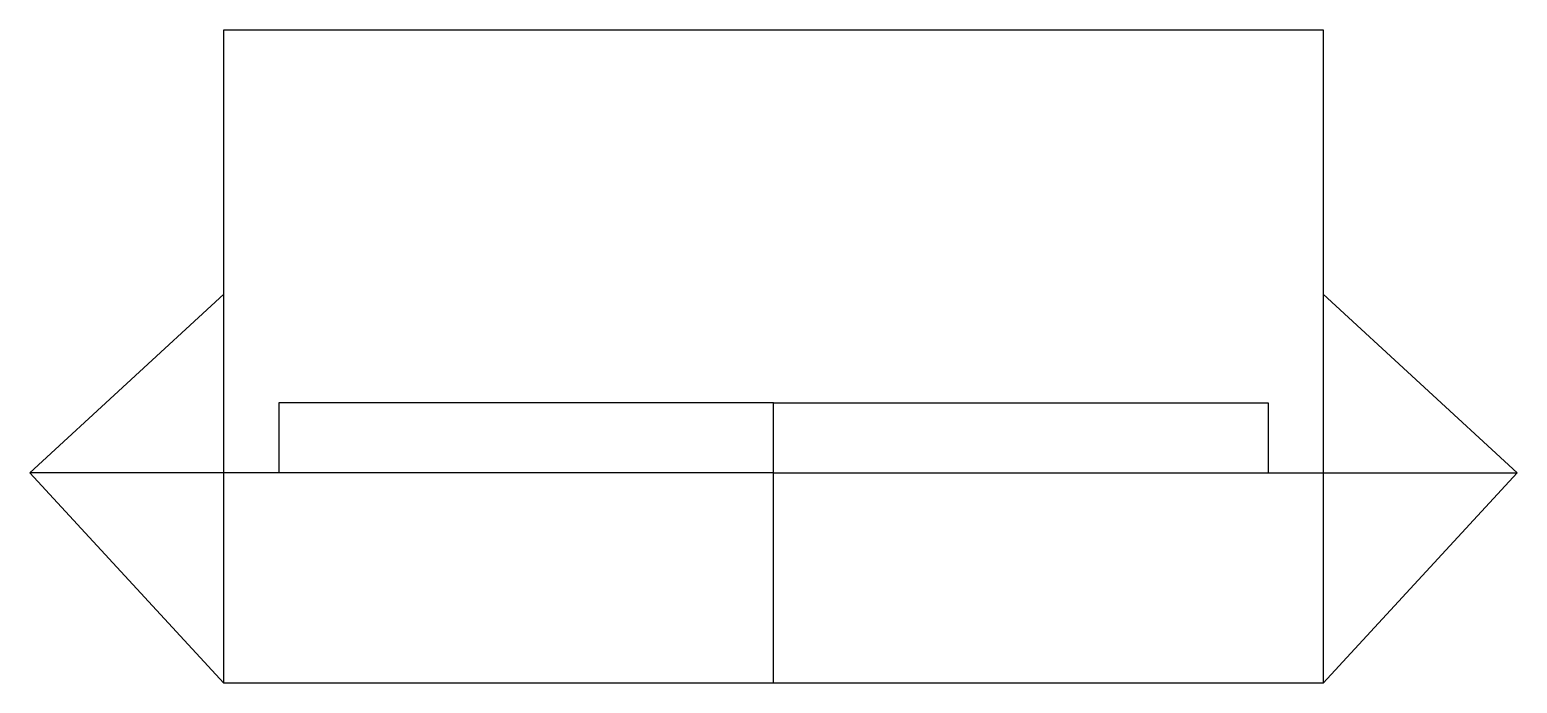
# Model space of a CAD drawing. Header units: millimetres. Extents: x 232.2 to 253.4, y -64.3 to -55.
import ezdxf

# ---------------------------------------------------------------- set-up
doc = ezdxf.new("R2010")
doc.units = ezdxf.units.MM
doc.layers.get('0').update_dxf_attribs({"linetype": 'CONTINUOUS'})

msp = doc.modelspace()

# ---------------------------------------------------------------- linework, layer by layer
for p, q in [((235, -55), (250.67, -55)), ((235, -64.32), (235, -55)), ((250.67, -55), (250.67, -64.32)), ((232.235, -61.32), (235, -58.772)), ((253.435, -61.32), (250.67, -58.772)), ((242.835, -60.32), (235.784, -60.32)), ((235.784, -60.32), (235.784, -61.32)), ((242.835, -61.32), (242.835, -60.32)), ((242.835, -60.32), (249.887, -60.32)), ((249.887, -60.32), (249.887, -61.32)), ((242.835, -61.32), (232.235, -61.32)), ((232.235, -61.32), (235, -64.32)), ((242.835, -64.32), (242.835, -61.32)), ((242.835, -61.32), (253.435, -61.32)), ((250.67, -64.32), (253.435, -61.32)), ((250.67, -64.32), (235, -64.32))]:
    msp.add_line(p, q)

doc.saveas('drawing.dxf')
